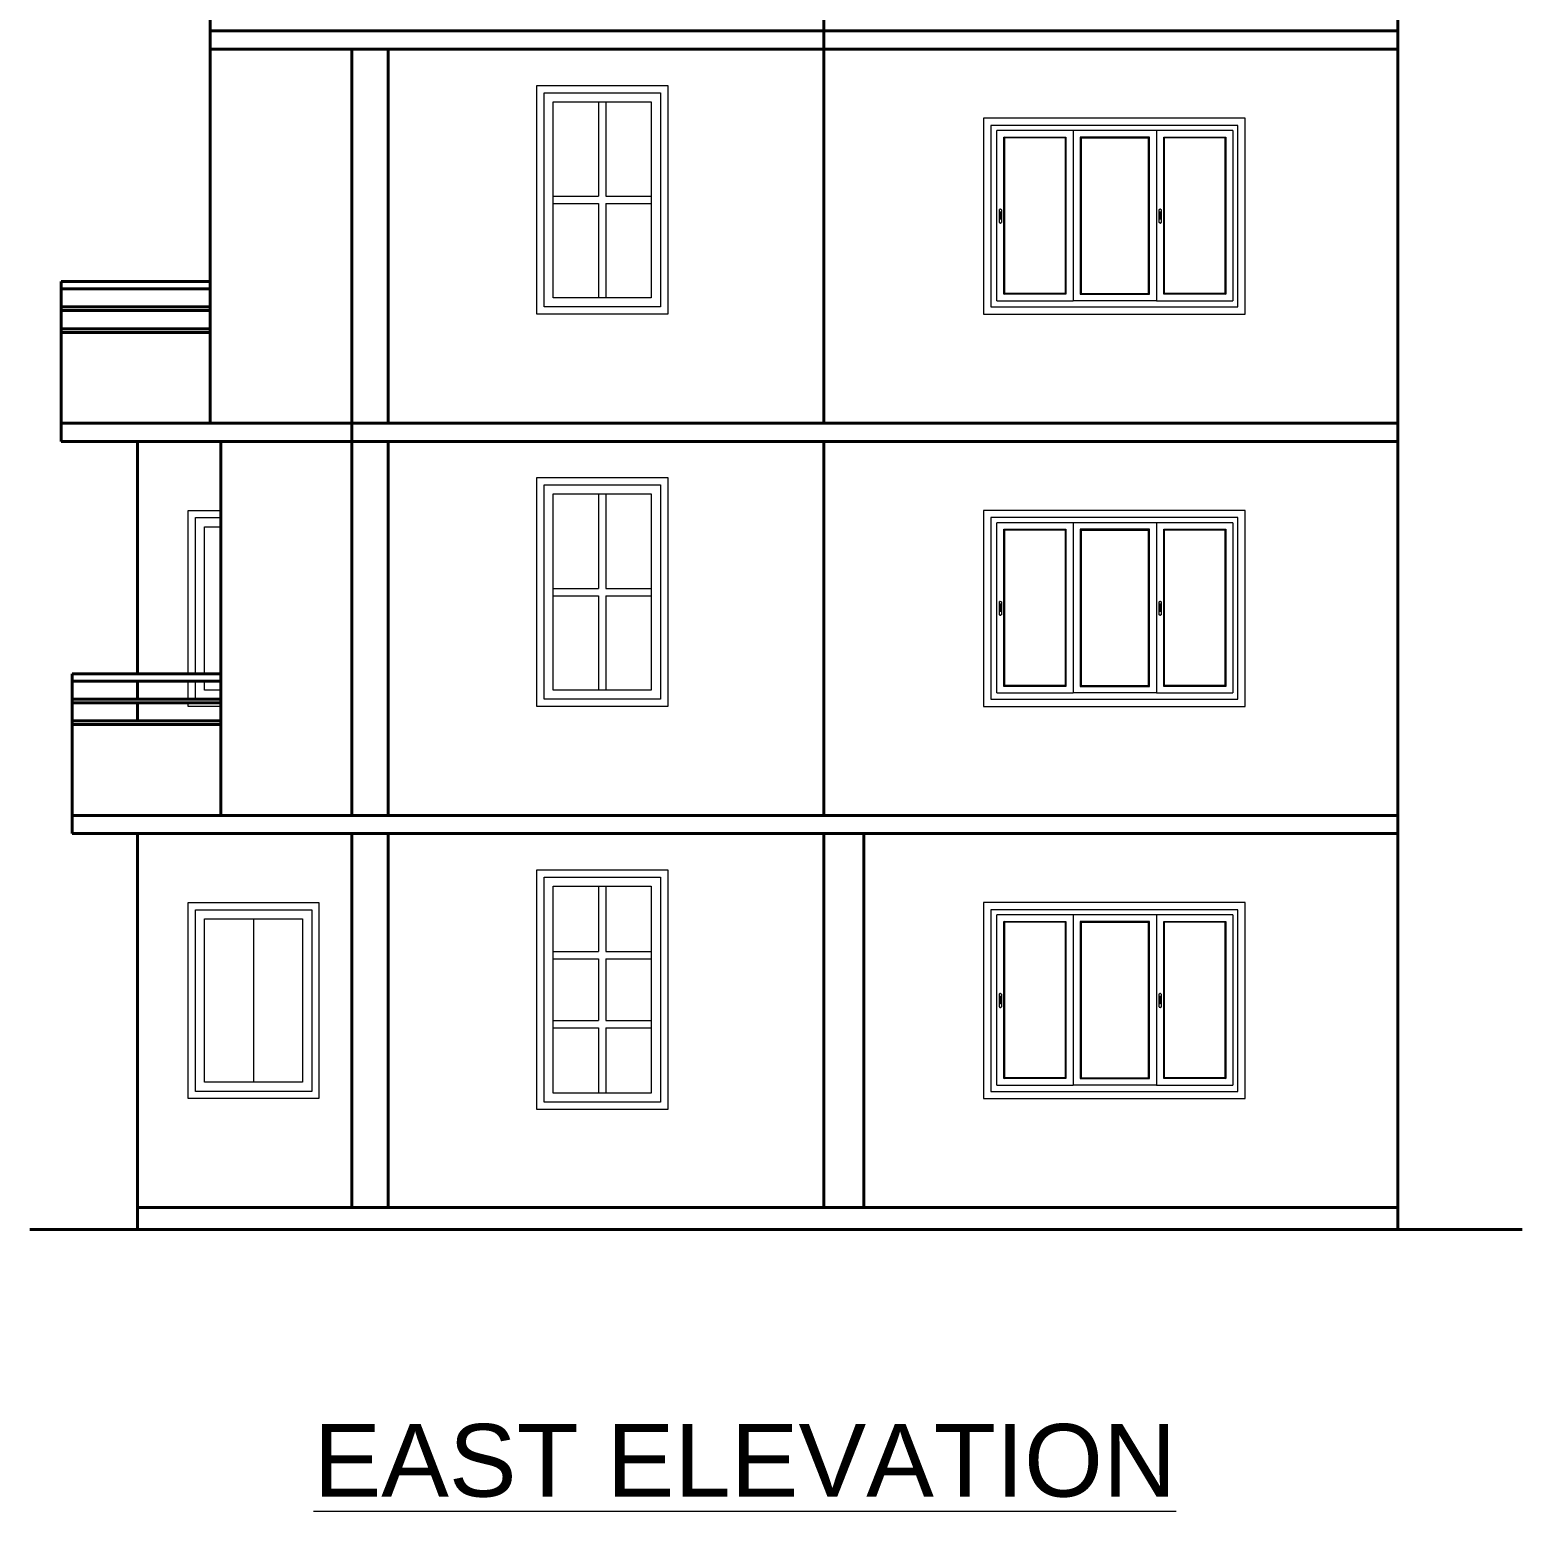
# Model space of a CAD drawing. Header units: inches. Extents: x 160056 to 168773, y -25300 to -22134.
# Drawn here: x 160918.7 to 161329.6, y -24393.3 to -23985.5 of the extents above; entities that cross this region are included whole.
import ezdxf

# ---------------------------------------------------------------- set-up
doc = ezdxf.new("R2010")
doc.units = ezdxf.units.IN
doc.header["$LTSCALE"] = 0.5
doc.header["$MEASUREMENT"] = 0
for name, color, linetype, lineweight in [('PARAPET', 50, 'Continuous', 13), ('Text-100.w', 254, 'Continuous', 9), ('wall', 1, 'Continuous', 40), ('window', 4, 'Continuous', 13)]:
    doc.layers.add(name, color=color, linetype=linetype, lineweight=lineweight)
doc.styles.add('arial', font='arial.ttf')

msp = doc.modelspace()

# ---------------------------------------------------------------- linework, layer by layer
at = {"layer": 'PARAPET'}
for p, q in [((161196.6, -24009.76), (161181.29, -24009.76)), ((161181.29, -24009.76), (161181.29, -24022.99)), ((161236.62, -24009.76), (161196.6, -24009.76)), ((161253.29, -24009.76), (161236.62, -24009.76)), ((161253.29, -24022.99), (161253.29, -24009.76)), ((161183.29, -24011.76), (161183.29, -24022.99)), ((161196.6, -24011.76), (161183.29, -24011.76)), ((161236.62, -24011.76), (161196.6, -24011.76)), ((161251.29, -24011.76), (161236.62, -24011.76)), ((161251.29, -24022.99), (161251.29, -24011.76)), ((161181.29, -24022.99), (161181.29, -24046.95)), ((161183.29, -24022.99), (161183.29, -24046.95)), ((161251.29, -24046.95), (161251.29, -24022.99)), ((161253.29, -24046.95), (161253.29, -24022.99)), ((161181.29, -24046.95), (161181.29, -24063.76)), ((161183.29, -24046.95), (161183.29, -24061.76)), ((161251.29, -24061.76), (161251.29, -24046.95)), ((161253.29, -24063.76), (161253.29, -24046.95)), ((161181.29, -24063.76), (161196.6, -24063.76)), ((161183.29, -24061.76), (161196.6, -24061.76)), ((161196.6, -24061.76), (161236.62, -24061.76)), ((161196.6, -24063.76), (161236.62, -24063.76)), ((161236.62, -24061.76), (161251.29, -24061.76)), ((161236.62, -24063.76), (161253.29, -24063.76)), ((161196.6, -24117.76), (161181.29, -24117.76)), ((161181.29, -24117.76), (161181.29, -24130.99)), ((161236.62, -24117.76), (161196.6, -24117.76)), ((161253.29, -24117.76), (161236.62, -24117.76)), ((161253.29, -24130.99), (161253.29, -24117.76)), ((161183.29, -24119.76), (161183.29, -24130.99)), ((161196.6, -24119.76), (161183.29, -24119.76)), ((161236.62, -24119.76), (161196.6, -24119.76)), ((161251.29, -24119.76), (161236.62, -24119.76)), ((161251.29, -24130.99), (161251.29, -24119.76)), ((161181.29, -24130.99), (161181.29, -24154.95)), ((161183.29, -24130.99), (161183.29, -24154.95)), ((161251.29, -24154.95), (161251.29, -24130.99)), ((161253.29, -24154.95), (161253.29, -24130.99)), ((161181.29, -24154.95), (161181.29, -24171.76)), ((161183.29, -24154.95), (161183.29, -24169.76)), ((161251.29, -24169.76), (161251.29, -24154.95)), ((161253.29, -24171.76), (161253.29, -24154.95)), ((161181.29, -24171.76), (161196.6, -24171.76)), ((161183.29, -24169.76), (161196.6, -24169.76)), ((161196.6, -24169.76), (161236.62, -24169.76)), ((161196.6, -24171.76), (161236.62, -24171.76)), ((161236.62, -24169.76), (161251.29, -24169.76)), ((161236.62, -24171.76), (161253.29, -24171.76)), ((161196.6, -24225.76), (161181.29, -24225.76)), ((161181.29, -24225.76), (161181.29, -24238.99)), ((161183.29, -24227.76), (161183.29, -24238.99)), ((161196.6, -24227.76), (161183.29, -24227.76)), ((161236.62, -24225.76), (161196.6, -24225.76)), ((161236.62, -24227.76), (161196.6, -24227.76)), ((161253.29, -24225.76), (161236.62, -24225.76)), ((161251.29, -24227.76), (161236.62, -24227.76)), ((161251.29, -24238.99), (161251.29, -24227.76)), ((161253.29, -24238.99), (161253.29, -24225.76)), ((161181.29, -24238.99), (161181.29, -24262.95)), ((161183.29, -24238.99), (161183.29, -24262.95)), ((161251.29, -24262.95), (161251.29, -24238.99)), ((161253.29, -24262.95), (161253.29, -24238.99)), ((161181.29, -24262.95), (161181.29, -24279.76)), ((161183.29, -24262.95), (161183.29, -24277.76)), ((161251.29, -24277.76), (161251.29, -24262.95)), ((161253.29, -24279.76), (161253.29, -24262.95)), ((161183.29, -24277.76), (161196.6, -24277.76)), ((161196.6, -24277.76), (161236.62, -24277.76)), ((161236.62, -24277.76), (161251.29, -24277.76)), ((161181.29, -24279.76), (161196.6, -24279.76)), ((161196.6, -24279.76), (161236.62, -24279.76)), ((161236.62, -24279.76), (161253.29, -24279.76))]:
    msp.add_line(p, q, dxfattribs=at)
at = {"layer": 'wall'}
for p, q in [((160968.29, -23946.76), (160968.29, -23990.76)), ((161137.29, -23990.76), (161137.29, -23949.76)), ((161295.29, -23946.76), (161295.29, -24315.76)), ((160968.29, -23985.76), (161295.29, -23985.76)), ((160968.29, -23990.76), (161295.29, -23990.76)), ((160968.29, -23990.76), (160968.29, -24093.76)), ((161007.29, -23990.76), (161007.29, -24098.76)), ((161017.29, -24093.76), (161017.29, -23990.76)), ((161137.29, -23990.76), (161137.29, -24093.76)), ((160927.29, -24098.76), (160927.29, -24054.76)), ((160927.29, -24054.76), (160968.29, -24054.76)), ((160927.29, -24056.76), (160968.29, -24056.76)), ((160927.29, -24061.76), (160968.29, -24061.76)), ((160927.29, -24062.76), (160968.29, -24062.76)), ((160927.29, -24067.76), (160968.29, -24067.76)), ((160927.29, -24068.76), (160968.29, -24068.76)), ((160927.29, -24093.76), (161295.29, -24093.76)), ((161007.29, -24201.76), (161007.29, -24094.76)), ((160927.29, -24098.76), (161295.29, -24098.76)), ((160948.29, -24098.76), (160948.29, -24162.76)), ((160971.29, -24098.76), (160971.29, -24201.76)), ((161017.29, -24201.76), (161017.29, -24098.76)), ((161137.29, -24098.76), (161137.29, -24201.76)), ((160930.29, -24206.76), (160930.29, -24162.76)), ((160930.29, -24162.76), (160971.29, -24162.76)), ((160930.29, -24164.76), (160971.29, -24164.76)), ((160948.29, -24164.76), (160948.29, -24169.76)), ((160930.29, -24169.76), (160971.29, -24169.76)), ((160930.29, -24170.76), (160971.29, -24170.76)), ((160948.29, -24170.76), (160948.29, -24175.76)), ((160930.29, -24175.76), (160971.29, -24175.76)), ((160930.29, -24176.76), (160971.29, -24176.76)), ((160930.29, -24201.76), (161295.29, -24201.76)), ((160930.29, -24206.76), (161295.29, -24206.76)), ((160948.29, -24315.76), (160948.29, -24206.76)), ((160948.29, -24206.76), (160948.29, -24315.76)), ((161007.29, -24309.76), (161007.29, -24206.76)), ((161017.29, -24206.76), (161017.29, -24309.76)), ((161137.29, -24206.76), (161137.29, -24309.76)), ((161148.29, -24206.76), (161148.29, -24309.76)), ((160948.29, -24309.76), (161295.29, -24309.76)), ((160948.29, -24309.76), (160948.29, -24315.76)), ((160918.68, -24315.76), (161329.56, -24315.76))]:
    msp.add_line(p, q, dxfattribs=at)
at = {"layer": 'window'}
for p, q in [((161058.29, -24000.76), (161094.29, -24000.76)), ((161058.29, -24063.76), (161058.29, -24000.76)), ((161060.29, -24002.76), (161092.29, -24002.76)), ((161060.29, -24061.76), (161060.29, -24002.76)), ((161092.29, -24002.76), (161092.29, -24061.76)), ((161094.29, -24000.76), (161094.29, -24063.76)), ((161062.79, -24059.26), (161062.79, -24005.26)), ((161062.79, -24005.26), (161089.79, -24005.26)), ((161075.29, -24005.26), (161075.29, -24031.26)), ((161077.29, -24005.26), (161077.29, -24031.26)), ((161089.79, -24005.26), (161089.79, -24059.26)), ((161184.9, -24022.99), (161184.9, -24013.16)), ((161196.6, -24013.16), (161184.9, -24013.16)), ((161186.87, -24022.99), (161186.87, -24014.96)), ((161186.87, -24014.96), (161196.6, -24014.96)), ((161187.11, -24015.18), (161186.87, -24014.96)), ((161187.11, -24022.99), (161187.11, -24015.18)), ((161196.6, -24015.18), (161187.11, -24015.18)), ((161236.62, -24013.16), (161196.6, -24013.16)), ((161196.6, -24014.96), (161203.94, -24014.96)), ((161203.69, -24015.18), (161196.6, -24015.18)), ((161203.69, -24015.18), (161203.94, -24014.96)), ((161203.69, -24015.18), (161203.69, -24022.99)), ((161203.94, -24014.96), (161203.94, -24022.99)), ((161205.9, -24013.16), (161205.9, -24022.99)), ((161226.94, -24014.96), (161207.87, -24014.96)), ((161207.87, -24014.96), (161207.87, -24022.99)), ((161208.11, -24015.18), (161207.87, -24014.96)), ((161208.11, -24015.18), (161208.11, -24022.99)), ((161208.11, -24015.18), (161226.69, -24015.18)), ((161226.69, -24015.18), (161226.94, -24014.96)), ((161226.69, -24022.99), (161226.69, -24015.18)), ((161226.94, -24022.99), (161226.94, -24014.96)), ((161228.9, -24013.16), (161228.9, -24022.99)), ((161230.87, -24022.99), (161230.87, -24014.96)), ((161230.87, -24014.96), (161236.62, -24014.96)), ((161231.11, -24015.18), (161230.87, -24014.96)), ((161231.11, -24022.99), (161231.11, -24015.18)), ((161236.62, -24015.18), (161231.11, -24015.18)), ((161249.9, -24013.16), (161236.62, -24013.16)), ((161236.62, -24014.96), (161247.94, -24014.96)), ((161247.69, -24015.18), (161236.62, -24015.18)), ((161247.69, -24015.18), (161247.94, -24014.96)), ((161247.69, -24015.18), (161247.69, -24022.99)), ((161247.94, -24014.96), (161247.94, -24022.99)), ((161249.9, -24013.16), (161249.9, -24022.99)), ((161184.9, -24046.95), (161184.9, -24022.99)), ((161186.87, -24046.95), (161186.87, -24022.99)), ((161187.11, -24046.95), (161187.11, -24022.99)), ((161203.69, -24022.99), (161203.69, -24046.95)), ((161203.94, -24022.99), (161203.94, -24046.95)), ((161205.9, -24022.99), (161205.9, -24046.95)), ((161207.87, -24022.99), (161207.87, -24046.95)), ((161208.11, -24022.99), (161208.11, -24046.95)), ((161226.69, -24046.95), (161226.69, -24022.99)), ((161226.94, -24046.95), (161226.94, -24022.99)), ((161228.9, -24022.99), (161228.9, -24046.95)), ((161230.87, -24046.95), (161230.87, -24022.99)), ((161231.11, -24046.95), (161231.11, -24022.99)), ((161247.69, -24022.99), (161247.69, -24046.95)), ((161247.94, -24022.99), (161247.94, -24046.95)), ((161249.9, -24022.99), (161249.9, -24046.95)), ((161062.79, -24031.26), (161075.29, -24031.26)), ((161077.29, -24031.26), (161089.79, -24031.26)), ((161062.79, -24033.26), (161075.29, -24033.26)), ((161075.29, -24033.26), (161075.29, -24059.26)), ((161077.29, -24033.26), (161077.29, -24059.26)), ((161077.29, -24033.26), (161089.79, -24033.26)), ((161185.63, -24035), (161185.64, -24034.97)), ((161185.63, -24035.03), (161185.64, -24034.97)), ((161185.63, -24035.03), (161185.63, -24035)), ((161185.63, -24038.43), (161185.63, -24035.03)), ((161185.64, -24034.97), (161185.66, -24034.93)), ((161185.66, -24034.93), (161185.68, -24034.9)), ((161185.71, -24034.88), (161185.68, -24034.9)), ((161185.74, -24034.86), (161185.71, -24034.88)), ((161185.73, -24035.71), (161185.72, -24035.73)), ((161185.72, -24035.73), (161185.72, -24035.75)), ((161185.72, -24035.75), (161185.72, -24037.46)), ((161185.74, -24035.68), (161185.73, -24035.71)), ((161185.74, -24034.86), (161185.78, -24034.84)), ((161185.75, -24035.66), (161185.74, -24035.68)), ((161185.77, -24035.65), (161185.75, -24035.66)), ((161185.79, -24035.63), (161185.77, -24035.65)), ((161185.82, -24034.82), (161185.78, -24034.84)), ((161185.82, -24035.62), (161185.79, -24035.63)), ((161185.86, -24034.82), (161185.82, -24034.82)), ((161185.84, -24035.61), (161185.82, -24035.62)), ((161185.87, -24035.61), (161185.84, -24035.61)), ((161185.9, -24034.81), (161185.86, -24034.82)), ((161185.9, -24035.6), (161185.87, -24035.61)), ((161185.94, -24034.82), (161185.9, -24034.81)), ((161185.93, -24035.61), (161185.9, -24035.6)), ((161185.96, -24035.61), (161185.93, -24035.61)), ((161185.94, -24034.82), (161185.98, -24034.82)), ((161185.98, -24035.62), (161185.96, -24035.61)), ((161185.98, -24034.82), (161186.02, -24034.84)), ((161186.01, -24035.63), (161185.98, -24035.62)), ((161186.03, -24035.65), (161186.01, -24035.63)), ((161186.02, -24034.84), (161186.06, -24034.86)), ((161186.05, -24035.66), (161186.03, -24035.65)), ((161186.06, -24035.68), (161186.05, -24035.66)), ((161186.06, -24034.86), (161186.09, -24034.88)), ((161186.07, -24035.71), (161186.06, -24035.68)), ((161186.08, -24035.73), (161186.07, -24035.71)), ((161186.08, -24035.75), (161186.08, -24035.73)), ((161186.08, -24037.46), (161186.08, -24035.75)), ((161186.09, -24034.88), (161186.12, -24034.9)), ((161186.14, -24034.93), (161186.12, -24034.9)), ((161186.16, -24034.97), (161186.14, -24034.93)), ((161186.17, -24035), (161186.16, -24034.97)), ((161186.17, -24035), (161186.17, -24035.03)), ((161186.17, -24035.03), (161186.17, -24038.43)), ((161229.63, -24035), (161229.64, -24034.97)), ((161229.63, -24035.03), (161229.64, -24034.97)), ((161229.63, -24035.03), (161229.63, -24035)), ((161229.63, -24038.43), (161229.63, -24035.03)), ((161229.64, -24034.97), (161229.66, -24034.93)), ((161229.66, -24034.93), (161229.68, -24034.9)), ((161229.71, -24034.88), (161229.68, -24034.9)), ((161229.74, -24034.86), (161229.71, -24034.88)), ((161229.73, -24035.71), (161229.72, -24035.73)), ((161229.72, -24035.73), (161229.72, -24035.75)), ((161229.72, -24035.75), (161229.72, -24037.46)), ((161229.74, -24035.68), (161229.73, -24035.71)), ((161229.74, -24034.86), (161229.78, -24034.84)), ((161229.75, -24035.66), (161229.74, -24035.68)), ((161229.77, -24035.65), (161229.75, -24035.66)), ((161229.79, -24035.63), (161229.77, -24035.65)), ((161229.82, -24034.82), (161229.78, -24034.84)), ((161229.82, -24035.62), (161229.79, -24035.63)), ((161229.86, -24034.82), (161229.82, -24034.82)), ((161229.84, -24035.61), (161229.82, -24035.62)), ((161229.87, -24035.61), (161229.84, -24035.61)), ((161229.9, -24034.81), (161229.86, -24034.82)), ((161229.9, -24035.6), (161229.87, -24035.61)), ((161229.94, -24034.82), (161229.9, -24034.81)), ((161229.93, -24035.61), (161229.9, -24035.6)), ((161229.96, -24035.61), (161229.93, -24035.61)), ((161229.94, -24034.82), (161229.98, -24034.82)), ((161229.98, -24035.62), (161229.96, -24035.61)), ((161229.98, -24034.82), (161230.02, -24034.84)), ((161230.01, -24035.63), (161229.98, -24035.62)), ((161230.03, -24035.65), (161230.01, -24035.63)), ((161230.02, -24034.84), (161230.06, -24034.86)), ((161230.05, -24035.66), (161230.03, -24035.65)), ((161230.06, -24035.68), (161230.05, -24035.66)), ((161230.06, -24034.86), (161230.09, -24034.88)), ((161230.07, -24035.71), (161230.06, -24035.68)), ((161230.08, -24035.73), (161230.07, -24035.71)), ((161230.08, -24035.75), (161230.08, -24035.73)), ((161230.08, -24037.46), (161230.08, -24035.75)), ((161230.09, -24034.88), (161230.12, -24034.9)), ((161230.14, -24034.93), (161230.12, -24034.9)), ((161230.16, -24034.97), (161230.14, -24034.93)), ((161230.17, -24035), (161230.16, -24034.97)), ((161230.17, -24035), (161230.17, -24035.03)), ((161230.17, -24035.03), (161230.17, -24038.43)), ((161185.63, -24038.46), (161185.63, -24038.43)), ((161185.64, -24038.49), (161185.63, -24038.46)), ((161185.64, -24038.49), (161185.66, -24038.53)), ((161185.66, -24038.53), (161185.68, -24038.56)), ((161185.68, -24038.56), (161185.71, -24038.58)), ((161185.74, -24038.6), (161185.71, -24038.58)), ((161185.72, -24037.48), (161185.72, -24037.46)), ((161185.73, -24037.51), (161185.72, -24037.48)), ((161185.74, -24037.53), (161185.73, -24037.51)), ((161185.75, -24037.55), (161185.74, -24037.53)), ((161185.78, -24038.62), (161185.74, -24038.6)), ((161185.77, -24037.56), (161185.75, -24037.55)), ((161185.79, -24037.58), (161185.77, -24037.56)), ((161185.78, -24038.62), (161185.82, -24038.64)), ((161185.82, -24037.59), (161185.79, -24037.58)), ((161185.84, -24037.6), (161185.82, -24037.59)), ((161185.86, -24038.64), (161185.82, -24038.64)), ((161185.87, -24037.61), (161185.84, -24037.6)), ((161185.9, -24038.65), (161185.86, -24038.64)), ((161185.9, -24037.61), (161185.87, -24037.61)), ((161185.93, -24037.61), (161185.9, -24037.61)), ((161185.9, -24038.65), (161185.94, -24038.64)), ((161185.96, -24037.6), (161185.93, -24037.61)), ((161185.94, -24038.64), (161185.98, -24038.64)), ((161185.98, -24037.59), (161185.96, -24037.6)), ((161186.01, -24037.58), (161185.98, -24037.59)), ((161186.02, -24038.62), (161185.98, -24038.64)), ((161186.03, -24037.56), (161186.01, -24037.58)), ((161186.06, -24038.6), (161186.02, -24038.62)), ((161186.05, -24037.55), (161186.03, -24037.56)), ((161186.06, -24037.53), (161186.05, -24037.55)), ((161186.07, -24037.51), (161186.06, -24037.53)), ((161186.06, -24038.6), (161186.09, -24038.58)), ((161186.08, -24037.48), (161186.07, -24037.51)), ((161186.08, -24037.46), (161186.08, -24037.48)), ((161186.09, -24038.58), (161186.12, -24038.56)), ((161186.12, -24038.56), (161186.14, -24038.53)), ((161186.16, -24038.49), (161186.14, -24038.53)), ((161186.17, -24038.43), (161186.16, -24038.49)), ((161186.17, -24038.46), (161186.16, -24038.49)), ((161186.17, -24038.46), (161186.17, -24038.43)), ((161229.63, -24038.46), (161229.63, -24038.43)), ((161229.64, -24038.49), (161229.63, -24038.46)), ((161229.64, -24038.49), (161229.66, -24038.53)), ((161229.66, -24038.53), (161229.68, -24038.56)), ((161229.68, -24038.56), (161229.71, -24038.58)), ((161229.74, -24038.6), (161229.71, -24038.58)), ((161229.72, -24037.48), (161229.72, -24037.46)), ((161229.73, -24037.51), (161229.72, -24037.48)), ((161229.74, -24037.53), (161229.73, -24037.51)), ((161229.75, -24037.55), (161229.74, -24037.53)), ((161229.78, -24038.62), (161229.74, -24038.6)), ((161229.77, -24037.56), (161229.75, -24037.55)), ((161229.79, -24037.58), (161229.77, -24037.56)), ((161229.78, -24038.62), (161229.82, -24038.64)), ((161229.82, -24037.59), (161229.79, -24037.58)), ((161229.84, -24037.6), (161229.82, -24037.59)), ((161229.86, -24038.64), (161229.82, -24038.64)), ((161229.87, -24037.61), (161229.84, -24037.6)), ((161229.9, -24038.65), (161229.86, -24038.64)), ((161229.9, -24037.61), (161229.87, -24037.61)), ((161229.93, -24037.61), (161229.9, -24037.61)), ((161229.9, -24038.65), (161229.94, -24038.64)), ((161229.96, -24037.6), (161229.93, -24037.61)), ((161229.94, -24038.64), (161229.98, -24038.64)), ((161229.98, -24037.59), (161229.96, -24037.6)), ((161230.01, -24037.58), (161229.98, -24037.59)), ((161230.02, -24038.62), (161229.98, -24038.64)), ((161230.03, -24037.56), (161230.01, -24037.58)), ((161230.06, -24038.6), (161230.02, -24038.62)), ((161230.05, -24037.55), (161230.03, -24037.56)), ((161230.06, -24037.53), (161230.05, -24037.55)), ((161230.07, -24037.51), (161230.06, -24037.53)), ((161230.06, -24038.6), (161230.09, -24038.58)), ((161230.08, -24037.48), (161230.07, -24037.51)), ((161230.08, -24037.46), (161230.08, -24037.48)), ((161230.09, -24038.58), (161230.12, -24038.56)), ((161230.12, -24038.56), (161230.14, -24038.53)), ((161230.16, -24038.49), (161230.14, -24038.53)), ((161230.17, -24038.43), (161230.16, -24038.49)), ((161230.17, -24038.46), (161230.16, -24038.49)), ((161230.17, -24038.46), (161230.17, -24038.43)), ((161184.9, -24060.05), (161184.9, -24046.95)), ((161186.87, -24058.25), (161186.87, -24046.95)), ((161187.11, -24058.02), (161187.11, -24046.95)), ((161203.69, -24046.95), (161203.69, -24058.02)), ((161203.94, -24046.95), (161203.94, -24058.25)), ((161205.9, -24046.95), (161205.9, -24060.05)), ((161207.87, -24046.95), (161207.87, -24058.25)), ((161208.11, -24046.95), (161208.11, -24058.02)), ((161226.69, -24058.02), (161226.69, -24046.95)), ((161226.94, -24058.25), (161226.94, -24046.95)), ((161228.9, -24046.95), (161228.9, -24060.05)), ((161230.87, -24058.25), (161230.87, -24046.95)), ((161231.11, -24058.02), (161231.11, -24046.95)), ((161247.69, -24046.95), (161247.69, -24058.02)), ((161247.94, -24046.95), (161247.94, -24058.25)), ((161249.9, -24046.95), (161249.9, -24060.05)), ((161089.79, -24059.26), (161062.79, -24059.26)), ((161184.9, -24060.05), (161196.6, -24060.05)), ((161186.87, -24058.25), (161187.11, -24058.02)), ((161196.6, -24058.25), (161186.87, -24058.25)), ((161196.6, -24058.02), (161187.11, -24058.02)), ((161203.69, -24058.02), (161196.6, -24058.02)), ((161203.94, -24058.25), (161196.6, -24058.25)), ((161196.6, -24060.05), (161205.9, -24060.05)), ((161203.69, -24058.02), (161203.94, -24058.25)), ((161228.9, -24060.05), (161205.9, -24060.05)), ((161208.11, -24058.02), (161207.87, -24058.25)), ((161207.87, -24058.25), (161226.94, -24058.25)), ((161208.11, -24058.02), (161226.69, -24058.02)), ((161226.94, -24058.25), (161226.69, -24058.02)), ((161228.9, -24060.05), (161236.62, -24060.05)), ((161230.87, -24058.25), (161231.11, -24058.02)), ((161236.62, -24058.25), (161230.87, -24058.25)), ((161236.62, -24058.02), (161231.11, -24058.02)), ((161247.69, -24058.02), (161236.62, -24058.02)), ((161247.94, -24058.25), (161236.62, -24058.25)), ((161236.62, -24060.05), (161249.9, -24060.05)), ((161247.69, -24058.02), (161247.94, -24058.25)), ((161094.29, -24063.76), (161058.29, -24063.76)), ((161092.29, -24061.76), (161060.29, -24061.76)), ((161058.29, -24108.76), (161094.29, -24108.76)), ((161058.29, -24171.76), (161058.29, -24108.76)), ((161094.29, -24108.76), (161094.29, -24171.76)), ((161060.29, -24110.76), (161092.29, -24110.76)), ((161060.29, -24169.76), (161060.29, -24110.76)), ((161062.79, -24167.26), (161062.79, -24113.26)), ((161062.79, -24113.26), (161089.79, -24113.26)), ((161075.29, -24113.26), (161075.29, -24139.26)), ((161077.29, -24113.26), (161077.29, -24139.26)), ((161089.79, -24113.26), (161089.79, -24167.26)), ((161092.29, -24110.76), (161092.29, -24169.76)), ((160962.29, -24117.76), (160971.29, -24117.76)), ((160962.29, -24162.76), (160962.29, -24117.76)), ((160964.29, -24119.76), (160971.29, -24119.76)), ((160964.29, -24162.76), (160964.29, -24119.76)), ((160966.79, -24162.76), (160966.79, -24122.26)), ((160966.79, -24122.26), (160971.29, -24122.26)), ((161184.9, -24130.99), (161184.9, -24121.16)), ((161196.6, -24121.16), (161184.9, -24121.16)), ((161236.62, -24121.16), (161196.6, -24121.16)), ((161205.9, -24121.16), (161205.9, -24130.99)), ((161228.9, -24121.16), (161228.9, -24130.99)), ((161249.9, -24121.16), (161236.62, -24121.16)), ((161249.9, -24121.16), (161249.9, -24130.99)), ((161186.87, -24130.99), (161186.87, -24122.96)), ((161186.87, -24122.96), (161196.6, -24122.96)), ((161187.11, -24123.18), (161186.87, -24122.96)), ((161187.11, -24130.99), (161187.11, -24123.18)), ((161196.6, -24123.18), (161187.11, -24123.18)), ((161196.6, -24122.96), (161203.94, -24122.96)), ((161203.69, -24123.18), (161196.6, -24123.18)), ((161203.69, -24123.18), (161203.94, -24122.96)), ((161203.69, -24123.18), (161203.69, -24130.99)), ((161203.94, -24122.96), (161203.94, -24130.99)), ((161226.94, -24122.96), (161207.87, -24122.96)), ((161207.87, -24122.96), (161207.87, -24130.99)), ((161208.11, -24123.18), (161207.87, -24122.96)), ((161208.11, -24123.18), (161208.11, -24130.99)), ((161208.11, -24123.18), (161226.69, -24123.18)), ((161226.69, -24123.18), (161226.94, -24122.96)), ((161226.69, -24130.99), (161226.69, -24123.18)), ((161226.94, -24130.99), (161226.94, -24122.96)), ((161230.87, -24130.99), (161230.87, -24122.96)), ((161230.87, -24122.96), (161236.62, -24122.96)), ((161231.11, -24123.18), (161230.87, -24122.96)), ((161231.11, -24130.99), (161231.11, -24123.18)), ((161236.62, -24123.18), (161231.11, -24123.18)), ((161236.62, -24122.96), (161247.94, -24122.96)), ((161247.69, -24123.18), (161236.62, -24123.18)), ((161247.69, -24123.18), (161247.94, -24122.96)), ((161247.69, -24123.18), (161247.69, -24130.99)), ((161247.94, -24122.96), (161247.94, -24130.99)), ((161184.9, -24154.95), (161184.9, -24130.99)), ((161186.87, -24154.95), (161186.87, -24130.99)), ((161187.11, -24154.95), (161187.11, -24130.99)), ((161203.69, -24130.99), (161203.69, -24154.95)), ((161203.94, -24130.99), (161203.94, -24154.95)), ((161205.9, -24130.99), (161205.9, -24154.95)), ((161207.87, -24130.99), (161207.87, -24154.95)), ((161208.11, -24130.99), (161208.11, -24154.95)), ((161226.69, -24154.95), (161226.69, -24130.99)), ((161226.94, -24154.95), (161226.94, -24130.99)), ((161228.9, -24130.99), (161228.9, -24154.95)), ((161230.87, -24154.95), (161230.87, -24130.99)), ((161231.11, -24154.95), (161231.11, -24130.99)), ((161247.69, -24130.99), (161247.69, -24154.95)), ((161247.94, -24130.99), (161247.94, -24154.95)), ((161249.9, -24130.99), (161249.9, -24154.95)), ((161062.79, -24139.26), (161075.29, -24139.26)), ((161062.79, -24141.26), (161075.29, -24141.26)), ((161075.29, -24141.26), (161075.29, -24167.26)), ((161077.29, -24139.26), (161089.79, -24139.26)), ((161077.29, -24141.26), (161077.29, -24167.26)), ((161077.29, -24141.26), (161089.79, -24141.26)), ((161185.63, -24143), (161185.64, -24142.97)), ((161185.63, -24143.03), (161185.64, -24142.97)), ((161185.63, -24143.03), (161185.63, -24143)), ((161185.63, -24146.43), (161185.63, -24143.03)), ((161185.64, -24142.97), (161185.66, -24142.93)), ((161185.66, -24142.93), (161185.68, -24142.9)), ((161185.71, -24142.88), (161185.68, -24142.9)), ((161185.74, -24142.86), (161185.71, -24142.88)), ((161185.74, -24142.86), (161185.78, -24142.84)), ((161185.82, -24142.82), (161185.78, -24142.84)), ((161185.86, -24142.82), (161185.82, -24142.82)), ((161185.9, -24142.81), (161185.86, -24142.82)), ((161185.94, -24142.82), (161185.9, -24142.81)), ((161185.94, -24142.82), (161185.98, -24142.82)), ((161185.98, -24142.82), (161186.02, -24142.84)), ((161186.02, -24142.84), (161186.06, -24142.86)), ((161186.06, -24142.86), (161186.09, -24142.88)), ((161186.09, -24142.88), (161186.12, -24142.9)), ((161186.14, -24142.93), (161186.12, -24142.9)), ((161186.16, -24142.97), (161186.14, -24142.93)), ((161186.17, -24143), (161186.16, -24142.97)), ((161186.17, -24143), (161186.17, -24143.03)), ((161186.17, -24143.03), (161186.17, -24146.43)), ((161229.63, -24143), (161229.64, -24142.97)), ((161229.63, -24143.03), (161229.64, -24142.97)), ((161229.63, -24143.03), (161229.63, -24143)), ((161229.63, -24146.43), (161229.63, -24143.03)), ((161229.64, -24142.97), (161229.66, -24142.93)), ((161229.66, -24142.93), (161229.68, -24142.9)), ((161229.71, -24142.88), (161229.68, -24142.9)), ((161229.74, -24142.86), (161229.71, -24142.88)), ((161229.74, -24142.86), (161229.78, -24142.84)), ((161229.82, -24142.82), (161229.78, -24142.84)), ((161229.86, -24142.82), (161229.82, -24142.82)), ((161229.9, -24142.81), (161229.86, -24142.82)), ((161229.94, -24142.82), (161229.9, -24142.81)), ((161229.94, -24142.82), (161229.98, -24142.82)), ((161229.98, -24142.82), (161230.02, -24142.84)), ((161230.02, -24142.84), (161230.06, -24142.86)), ((161230.06, -24142.86), (161230.09, -24142.88)), ((161230.09, -24142.88), (161230.12, -24142.9)), ((161230.14, -24142.93), (161230.12, -24142.9)), ((161230.16, -24142.97), (161230.14, -24142.93)), ((161230.17, -24143), (161230.16, -24142.97)), ((161230.17, -24143), (161230.17, -24143.03)), ((161230.17, -24143.03), (161230.17, -24146.43)), ((161185.63, -24146.46), (161185.63, -24146.43)), ((161185.64, -24146.49), (161185.63, -24146.46)), ((161185.64, -24146.49), (161185.66, -24146.53)), ((161185.66, -24146.53), (161185.68, -24146.56)), ((161185.68, -24146.56), (161185.71, -24146.58)), ((161185.74, -24146.6), (161185.71, -24146.58)), ((161185.73, -24143.71), (161185.72, -24143.73)), ((161185.72, -24143.73), (161185.72, -24143.75)), ((161185.72, -24143.75), (161185.72, -24145.46)), ((161185.72, -24145.48), (161185.72, -24145.46)), ((161185.73, -24145.51), (161185.72, -24145.48)), ((161185.74, -24143.68), (161185.73, -24143.71)), ((161185.74, -24145.53), (161185.73, -24145.51)), ((161185.75, -24143.66), (161185.74, -24143.68)), ((161185.75, -24145.55), (161185.74, -24145.53)), ((161185.78, -24146.62), (161185.74, -24146.6)), ((161185.77, -24143.65), (161185.75, -24143.66)), ((161185.77, -24145.56), (161185.75, -24145.55)), ((161185.79, -24143.63), (161185.77, -24143.65)), ((161185.79, -24145.58), (161185.77, -24145.56)), ((161185.78, -24146.62), (161185.82, -24146.64)), ((161185.82, -24143.62), (161185.79, -24143.63)), ((161185.82, -24145.59), (161185.79, -24145.58)), ((161185.84, -24143.61), (161185.82, -24143.62)), ((161185.84, -24145.6), (161185.82, -24145.59)), ((161185.86, -24146.64), (161185.82, -24146.64)), ((161185.87, -24143.61), (161185.84, -24143.61)), ((161185.87, -24145.61), (161185.84, -24145.6)), ((161185.9, -24146.65), (161185.86, -24146.64)), ((161185.9, -24143.6), (161185.87, -24143.61)), ((161185.9, -24145.61), (161185.87, -24145.61)), ((161185.93, -24143.61), (161185.9, -24143.6)), ((161185.93, -24145.61), (161185.9, -24145.61)), ((161185.9, -24146.65), (161185.94, -24146.64)), ((161185.96, -24143.61), (161185.93, -24143.61)), ((161185.96, -24145.6), (161185.93, -24145.61)), ((161185.94, -24146.64), (161185.98, -24146.64)), ((161185.98, -24143.62), (161185.96, -24143.61)), ((161185.98, -24145.59), (161185.96, -24145.6)), ((161186.01, -24143.63), (161185.98, -24143.62)), ((161186.01, -24145.58), (161185.98, -24145.59)), ((161186.02, -24146.62), (161185.98, -24146.64)), ((161186.03, -24143.65), (161186.01, -24143.63)), ((161186.03, -24145.56), (161186.01, -24145.58)), ((161186.06, -24146.6), (161186.02, -24146.62)), ((161186.05, -24143.66), (161186.03, -24143.65)), ((161186.05, -24145.55), (161186.03, -24145.56)), ((161186.06, -24143.68), (161186.05, -24143.66)), ((161186.06, -24145.53), (161186.05, -24145.55)), ((161186.07, -24143.71), (161186.06, -24143.68)), ((161186.07, -24145.51), (161186.06, -24145.53)), ((161186.06, -24146.6), (161186.09, -24146.58)), ((161186.08, -24143.73), (161186.07, -24143.71)), ((161186.08, -24145.48), (161186.07, -24145.51)), ((161186.08, -24143.75), (161186.08, -24143.73)), ((161186.08, -24145.46), (161186.08, -24143.75)), ((161186.08, -24145.46), (161186.08, -24145.48)), ((161186.09, -24146.58), (161186.12, -24146.56)), ((161186.12, -24146.56), (161186.14, -24146.53)), ((161186.16, -24146.49), (161186.14, -24146.53)), ((161186.17, -24146.43), (161186.16, -24146.49)), ((161186.17, -24146.46), (161186.16, -24146.49)), ((161186.17, -24146.46), (161186.17, -24146.43)), ((161229.63, -24146.46), (161229.63, -24146.43)), ((161229.64, -24146.49), (161229.63, -24146.46)), ((161229.64, -24146.49), (161229.66, -24146.53)), ((161229.66, -24146.53), (161229.68, -24146.56)), ((161229.68, -24146.56), (161229.71, -24146.58)), ((161229.74, -24146.6), (161229.71, -24146.58)), ((161229.73, -24143.71), (161229.72, -24143.73)), ((161229.72, -24143.73), (161229.72, -24143.75)), ((161229.72, -24143.75), (161229.72, -24145.46)), ((161229.72, -24145.48), (161229.72, -24145.46)), ((161229.73, -24145.51), (161229.72, -24145.48)), ((161229.74, -24143.68), (161229.73, -24143.71)), ((161229.74, -24145.53), (161229.73, -24145.51)), ((161229.75, -24143.66), (161229.74, -24143.68)), ((161229.75, -24145.55), (161229.74, -24145.53)), ((161229.78, -24146.62), (161229.74, -24146.6)), ((161229.77, -24143.65), (161229.75, -24143.66)), ((161229.77, -24145.56), (161229.75, -24145.55)), ((161229.79, -24143.63), (161229.77, -24143.65)), ((161229.79, -24145.58), (161229.77, -24145.56)), ((161229.78, -24146.62), (161229.82, -24146.64)), ((161229.82, -24143.62), (161229.79, -24143.63)), ((161229.82, -24145.59), (161229.79, -24145.58)), ((161229.84, -24143.61), (161229.82, -24143.62)), ((161229.84, -24145.6), (161229.82, -24145.59)), ((161229.86, -24146.64), (161229.82, -24146.64)), ((161229.87, -24143.61), (161229.84, -24143.61)), ((161229.87, -24145.61), (161229.84, -24145.6)), ((161229.9, -24146.65), (161229.86, -24146.64)), ((161229.9, -24143.6), (161229.87, -24143.61)), ((161229.9, -24145.61), (161229.87, -24145.61)), ((161229.93, -24143.61), (161229.9, -24143.6)), ((161229.93, -24145.61), (161229.9, -24145.61)), ((161229.9, -24146.65), (161229.94, -24146.64)), ((161229.96, -24143.61), (161229.93, -24143.61)), ((161229.96, -24145.6), (161229.93, -24145.61)), ((161229.94, -24146.64), (161229.98, -24146.64)), ((161229.98, -24143.62), (161229.96, -24143.61)), ((161229.98, -24145.59), (161229.96, -24145.6)), ((161230.01, -24143.63), (161229.98, -24143.62)), ((161230.01, -24145.58), (161229.98, -24145.59)), ((161230.02, -24146.62), (161229.98, -24146.64)), ((161230.03, -24143.65), (161230.01, -24143.63)), ((161230.03, -24145.56), (161230.01, -24145.58)), ((161230.06, -24146.6), (161230.02, -24146.62)), ((161230.05, -24143.66), (161230.03, -24143.65)), ((161230.05, -24145.55), (161230.03, -24145.56)), ((161230.06, -24143.68), (161230.05, -24143.66)), ((161230.06, -24145.53), (161230.05, -24145.55)), ((161230.07, -24143.71), (161230.06, -24143.68)), ((161230.07, -24145.51), (161230.06, -24145.53)), ((161230.06, -24146.6), (161230.09, -24146.58)), ((161230.08, -24143.73), (161230.07, -24143.71)), ((161230.08, -24145.48), (161230.07, -24145.51)), ((161230.08, -24143.75), (161230.08, -24143.73)), ((161230.08, -24145.46), (161230.08, -24143.75)), ((161230.08, -24145.46), (161230.08, -24145.48)), ((161230.09, -24146.58), (161230.12, -24146.56)), ((161230.12, -24146.56), (161230.14, -24146.53)), ((161230.16, -24146.49), (161230.14, -24146.53)), ((161230.17, -24146.43), (161230.16, -24146.49)), ((161230.17, -24146.46), (161230.16, -24146.49)), ((161230.17, -24146.46), (161230.17, -24146.43)), ((161184.9, -24168.05), (161184.9, -24154.95)), ((161186.87, -24166.25), (161186.87, -24154.95)), ((161187.11, -24166.02), (161187.11, -24154.95)), ((161203.69, -24154.95), (161203.69, -24166.02)), ((161203.94, -24154.95), (161203.94, -24166.25)), ((161205.9, -24154.95), (161205.9, -24168.05)), ((161207.87, -24154.95), (161207.87, -24166.25)), ((161208.11, -24154.95), (161208.11, -24166.02)), ((161226.69, -24166.02), (161226.69, -24154.95)), ((161226.94, -24166.25), (161226.94, -24154.95)), ((161228.9, -24154.95), (161228.9, -24168.05)), ((161230.87, -24166.25), (161230.87, -24154.95)), ((161231.11, -24166.02), (161231.11, -24154.95)), ((161247.69, -24154.95), (161247.69, -24166.02)), ((161247.94, -24154.95), (161247.94, -24166.25)), ((161249.9, -24154.95), (161249.9, -24168.05)), ((160962.29, -24169.76), (160962.29, -24164.76)), ((160964.29, -24169.76), (160964.29, -24164.76)), ((160966.79, -24167.26), (160966.79, -24164.76)), ((160971.29, -24167.26), (160966.79, -24167.26)), ((161089.79, -24167.26), (161062.79, -24167.26)), ((161186.87, -24166.25), (161187.11, -24166.02)), ((161196.6, -24166.25), (161186.87, -24166.25)), ((161196.6, -24166.02), (161187.11, -24166.02)), ((161203.69, -24166.02), (161196.6, -24166.02)), ((161203.94, -24166.25), (161196.6, -24166.25)), ((161203.69, -24166.02), (161203.94, -24166.25)), ((161208.11, -24166.02), (161207.87, -24166.25)), ((161207.87, -24166.25), (161226.94, -24166.25)), ((161208.11, -24166.02), (161226.69, -24166.02)), ((161226.94, -24166.25), (161226.69, -24166.02)), ((161230.87, -24166.25), (161231.11, -24166.02)), ((161236.62, -24166.25), (161230.87, -24166.25)), ((161236.62, -24166.02), (161231.11, -24166.02)), ((161247.69, -24166.02), (161236.62, -24166.02)), ((161247.94, -24166.25), (161236.62, -24166.25)), ((161247.69, -24166.02), (161247.94, -24166.25)), ((160962.29, -24171.76), (160962.29, -24170.76)), ((160971.29, -24171.76), (160962.29, -24171.76)), ((160971.29, -24169.76), (160964.29, -24169.76)), ((161094.29, -24171.76), (161058.29, -24171.76)), ((161092.29, -24169.76), (161060.29, -24169.76)), ((161184.9, -24168.05), (161196.6, -24168.05)), ((161196.6, -24168.05), (161205.9, -24168.05)), ((161228.9, -24168.05), (161205.9, -24168.05)), ((161228.9, -24168.05), (161236.62, -24168.05)), ((161236.62, -24168.05), (161249.9, -24168.05)), ((161058.29, -24216.76), (161094.29, -24216.76)), ((161058.29, -24282.76), (161058.29, -24216.76)), ((161094.29, -24216.76), (161094.29, -24282.76)), ((161060.29, -24218.76), (161092.29, -24218.76)), ((161060.29, -24280.76), (161060.29, -24218.76)), ((161092.29, -24218.76), (161092.29, -24280.76)), ((161062.79, -24278.26), (161062.79, -24221.26)), ((161062.79, -24221.26), (161089.79, -24221.26)), ((161075.29, -24221.26), (161075.29, -24239.26)), ((161077.29, -24221.26), (161077.29, -24239.26)), ((161089.79, -24221.26), (161089.79, -24278.26)), ((160962.29, -24225.76), (160998.29, -24225.76)), ((160962.29, -24279.76), (160962.29, -24225.76)), ((160964.29, -24227.76), (160996.29, -24227.76)), ((160964.29, -24277.76), (160964.29, -24227.76)), ((160996.29, -24227.76), (160996.29, -24277.76)), ((160998.29, -24225.76), (160998.29, -24279.76)), ((161184.9, -24238.99), (161184.9, -24229.16)), ((161196.6, -24229.16), (161184.9, -24229.16)), ((161236.62, -24229.16), (161196.6, -24229.16)), ((161205.9, -24229.16), (161205.9, -24238.99)), ((161228.9, -24229.16), (161228.9, -24238.99)), ((161249.9, -24229.16), (161236.62, -24229.16)), ((161249.9, -24229.16), (161249.9, -24238.99)), ((160966.79, -24275.26), (160966.79, -24230.26)), ((160966.79, -24230.26), (160993.79, -24230.26)), ((160980.29, -24230.26), (160980.29, -24275.26)), ((160993.79, -24230.26), (160993.79, -24275.26)), ((161186.87, -24238.99), (161186.87, -24230.96)), ((161186.87, -24230.96), (161196.6, -24230.96)), ((161187.11, -24231.18), (161186.87, -24230.96)), ((161187.11, -24238.99), (161187.11, -24231.18)), ((161196.6, -24231.18), (161187.11, -24231.18)), ((161196.6, -24230.96), (161203.94, -24230.96)), ((161203.69, -24231.18), (161196.6, -24231.18)), ((161203.69, -24231.18), (161203.94, -24230.96)), ((161203.69, -24231.18), (161203.69, -24238.99)), ((161203.94, -24230.96), (161203.94, -24238.99)), ((161226.94, -24230.96), (161207.87, -24230.96)), ((161207.87, -24230.96), (161207.87, -24238.99)), ((161208.11, -24231.18), (161207.87, -24230.96)), ((161208.11, -24231.18), (161208.11, -24238.99)), ((161208.11, -24231.18), (161226.69, -24231.18)), ((161226.69, -24231.18), (161226.94, -24230.96)), ((161226.69, -24238.99), (161226.69, -24231.18)), ((161226.94, -24238.99), (161226.94, -24230.96)), ((161230.87, -24238.99), (161230.87, -24230.96)), ((161230.87, -24230.96), (161236.62, -24230.96)), ((161231.11, -24231.18), (161230.87, -24230.96)), ((161231.11, -24238.99), (161231.11, -24231.18)), ((161236.62, -24231.18), (161231.11, -24231.18)), ((161236.62, -24230.96), (161247.94, -24230.96)), ((161247.69, -24231.18), (161236.62, -24231.18)), ((161247.69, -24231.18), (161247.94, -24230.96)), ((161247.69, -24231.18), (161247.69, -24238.99)), ((161247.94, -24230.96), (161247.94, -24238.99)), ((161062.79, -24239.26), (161075.29, -24239.26)), ((161062.79, -24241.26), (161075.29, -24241.26)), ((161075.29, -24241.26), (161075.29, -24258.26)), ((161077.29, -24239.26), (161089.79, -24239.26)), ((161077.29, -24241.26), (161077.29, -24258.26)), ((161077.29, -24241.26), (161089.79, -24241.26)), ((161184.9, -24262.95), (161184.9, -24238.99)), ((161186.87, -24262.95), (161186.87, -24238.99)), ((161187.11, -24262.95), (161187.11, -24238.99)), ((161203.69, -24238.99), (161203.69, -24262.95)), ((161203.94, -24238.99), (161203.94, -24262.95)), ((161205.9, -24238.99), (161205.9, -24262.95)), ((161207.87, -24238.99), (161207.87, -24262.95)), ((161208.11, -24238.99), (161208.11, -24262.95)), ((161226.69, -24262.95), (161226.69, -24238.99)), ((161226.94, -24262.95), (161226.94, -24238.99)), ((161228.9, -24238.99), (161228.9, -24262.95)), ((161230.87, -24262.95), (161230.87, -24238.99)), ((161231.11, -24262.95), (161231.11, -24238.99)), ((161247.69, -24238.99), (161247.69, -24262.95)), ((161247.94, -24238.99), (161247.94, -24262.95)), ((161249.9, -24238.99), (161249.9, -24262.95)), ((161185.63, -24251), (161185.64, -24250.97)), ((161185.63, -24251.03), (161185.64, -24250.97)), ((161185.63, -24251.03), (161185.63, -24251)), ((161185.63, -24254.43), (161185.63, -24251.03)), ((161185.64, -24250.97), (161185.66, -24250.93)), ((161185.66, -24250.93), (161185.68, -24250.9)), ((161185.71, -24250.88), (161185.68, -24250.9)), ((161185.74, -24250.86), (161185.71, -24250.88)), ((161185.73, -24251.71), (161185.72, -24251.73)), ((161185.72, -24251.73), (161185.72, -24251.75)), ((161185.72, -24251.75), (161185.72, -24253.46)), ((161185.72, -24253.48), (161185.72, -24253.46)), ((161185.73, -24253.51), (161185.72, -24253.48)), ((161185.74, -24251.68), (161185.73, -24251.71)), ((161185.74, -24253.53), (161185.73, -24253.51)), ((161185.74, -24250.86), (161185.78, -24250.84)), ((161185.75, -24251.66), (161185.74, -24251.68)), ((161185.75, -24253.55), (161185.74, -24253.53)), ((161185.77, -24251.65), (161185.75, -24251.66)), ((161185.77, -24253.56), (161185.75, -24253.55)), ((161185.79, -24251.63), (161185.77, -24251.65)), ((161185.79, -24253.58), (161185.77, -24253.56)), ((161185.82, -24250.82), (161185.78, -24250.84)), ((161185.82, -24251.62), (161185.79, -24251.63)), ((161185.82, -24253.59), (161185.79, -24253.58)), ((161185.86, -24250.82), (161185.82, -24250.82)), ((161185.84, -24251.61), (161185.82, -24251.62)), ((161185.84, -24253.6), (161185.82, -24253.59)), ((161185.87, -24251.61), (161185.84, -24251.61)), ((161185.87, -24253.61), (161185.84, -24253.6)), ((161185.9, -24250.81), (161185.86, -24250.82)), ((161185.9, -24251.6), (161185.87, -24251.61)), ((161185.9, -24253.61), (161185.87, -24253.61)), ((161185.94, -24250.82), (161185.9, -24250.81)), ((161185.93, -24251.61), (161185.9, -24251.6)), ((161185.93, -24253.61), (161185.9, -24253.61)), ((161185.96, -24251.61), (161185.93, -24251.61)), ((161185.96, -24253.6), (161185.93, -24253.61)), ((161185.94, -24250.82), (161185.98, -24250.82)), ((161185.98, -24251.62), (161185.96, -24251.61)), ((161185.98, -24253.59), (161185.96, -24253.6)), ((161185.98, -24250.82), (161186.02, -24250.84)), ((161186.01, -24251.63), (161185.98, -24251.62)), ((161186.01, -24253.58), (161185.98, -24253.59)), ((161186.03, -24251.65), (161186.01, -24251.63)), ((161186.03, -24253.56), (161186.01, -24253.58)), ((161186.02, -24250.84), (161186.06, -24250.86)), ((161186.05, -24251.66), (161186.03, -24251.65)), ((161186.05, -24253.55), (161186.03, -24253.56)), ((161186.06, -24251.68), (161186.05, -24251.66)), ((161186.06, -24253.53), (161186.05, -24253.55)), ((161186.06, -24250.86), (161186.09, -24250.88)), ((161186.07, -24251.71), (161186.06, -24251.68)), ((161186.07, -24253.51), (161186.06, -24253.53)), ((161186.08, -24251.73), (161186.07, -24251.71)), ((161186.08, -24253.48), (161186.07, -24253.51)), ((161186.08, -24251.75), (161186.08, -24251.73)), ((161186.08, -24253.46), (161186.08, -24251.75)), ((161186.08, -24253.46), (161186.08, -24253.48)), ((161186.09, -24250.88), (161186.12, -24250.9)), ((161186.14, -24250.93), (161186.12, -24250.9)), ((161186.16, -24250.97), (161186.14, -24250.93)), ((161186.17, -24251), (161186.16, -24250.97)), ((161186.17, -24251), (161186.17, -24251.03)), ((161186.17, -24251.03), (161186.17, -24254.43)), ((161229.63, -24251), (161229.64, -24250.97)), ((161229.63, -24251.03), (161229.64, -24250.97)), ((161229.63, -24251.03), (161229.63, -24251)), ((161229.63, -24254.43), (161229.63, -24251.03)), ((161229.64, -24250.97), (161229.66, -24250.93)), ((161229.66, -24250.93), (161229.68, -24250.9)), ((161229.71, -24250.88), (161229.68, -24250.9)), ((161229.74, -24250.86), (161229.71, -24250.88)), ((161229.73, -24251.71), (161229.72, -24251.73)), ((161229.72, -24251.73), (161229.72, -24251.75)), ((161229.72, -24251.75), (161229.72, -24253.46)), ((161229.72, -24253.48), (161229.72, -24253.46)), ((161229.73, -24253.51), (161229.72, -24253.48)), ((161229.74, -24251.68), (161229.73, -24251.71)), ((161229.74, -24253.53), (161229.73, -24253.51)), ((161229.74, -24250.86), (161229.78, -24250.84)), ((161229.75, -24251.66), (161229.74, -24251.68)), ((161229.75, -24253.55), (161229.74, -24253.53)), ((161229.77, -24251.65), (161229.75, -24251.66)), ((161229.77, -24253.56), (161229.75, -24253.55)), ((161229.79, -24251.63), (161229.77, -24251.65)), ((161229.79, -24253.58), (161229.77, -24253.56)), ((161229.82, -24250.82), (161229.78, -24250.84)), ((161229.82, -24251.62), (161229.79, -24251.63)), ((161229.82, -24253.59), (161229.79, -24253.58)), ((161229.86, -24250.82), (161229.82, -24250.82)), ((161229.84, -24251.61), (161229.82, -24251.62)), ((161229.84, -24253.6), (161229.82, -24253.59)), ((161229.87, -24251.61), (161229.84, -24251.61)), ((161229.87, -24253.61), (161229.84, -24253.6)), ((161229.9, -24250.81), (161229.86, -24250.82)), ((161229.9, -24251.6), (161229.87, -24251.61)), ((161229.9, -24253.61), (161229.87, -24253.61)), ((161229.94, -24250.82), (161229.9, -24250.81)), ((161229.93, -24251.61), (161229.9, -24251.6)), ((161229.93, -24253.61), (161229.9, -24253.61)), ((161229.96, -24251.61), (161229.93, -24251.61)), ((161229.96, -24253.6), (161229.93, -24253.61)), ((161229.94, -24250.82), (161229.98, -24250.82)), ((161229.98, -24251.62), (161229.96, -24251.61)), ((161229.98, -24253.59), (161229.96, -24253.6)), ((161229.98, -24250.82), (161230.02, -24250.84)), ((161230.01, -24251.63), (161229.98, -24251.62)), ((161230.01, -24253.58), (161229.98, -24253.59)), ((161230.03, -24251.65), (161230.01, -24251.63)), ((161230.03, -24253.56), (161230.01, -24253.58)), ((161230.02, -24250.84), (161230.06, -24250.86)), ((161230.05, -24251.66), (161230.03, -24251.65)), ((161230.05, -24253.55), (161230.03, -24253.56)), ((161230.06, -24251.68), (161230.05, -24251.66)), ((161230.06, -24253.53), (161230.05, -24253.55)), ((161230.06, -24250.86), (161230.09, -24250.88)), ((161230.07, -24251.71), (161230.06, -24251.68)), ((161230.07, -24253.51), (161230.06, -24253.53)), ((161230.08, -24251.73), (161230.07, -24251.71)), ((161230.08, -24253.48), (161230.07, -24253.51)), ((161230.08, -24251.75), (161230.08, -24251.73)), ((161230.08, -24253.46), (161230.08, -24251.75)), ((161230.08, -24253.46), (161230.08, -24253.48)), ((161230.09, -24250.88), (161230.12, -24250.9)), ((161230.14, -24250.93), (161230.12, -24250.9)), ((161230.16, -24250.97), (161230.14, -24250.93)), ((161230.17, -24251), (161230.16, -24250.97)), ((161230.17, -24251), (161230.17, -24251.03)), ((161230.17, -24251.03), (161230.17, -24254.43)), ((161185.63, -24254.46), (161185.63, -24254.43)), ((161185.64, -24254.49), (161185.63, -24254.46)), ((161185.64, -24254.49), (161185.66, -24254.53)), ((161185.66, -24254.53), (161185.68, -24254.56)), ((161185.68, -24254.56), (161185.71, -24254.58)), ((161185.74, -24254.6), (161185.71, -24254.58)), ((161185.78, -24254.62), (161185.74, -24254.6)), ((161185.78, -24254.62), (161185.82, -24254.64)), ((161185.86, -24254.64), (161185.82, -24254.64)), ((161185.9, -24254.65), (161185.86, -24254.64)), ((161185.9, -24254.65), (161185.94, -24254.64)), ((161185.94, -24254.64), (161185.98, -24254.64)), ((161186.02, -24254.62), (161185.98, -24254.64)), ((161186.06, -24254.6), (161186.02, -24254.62)), ((161186.06, -24254.6), (161186.09, -24254.58)), ((161186.09, -24254.58), (161186.12, -24254.56)), ((161186.12, -24254.56), (161186.14, -24254.53)), ((161186.16, -24254.49), (161186.14, -24254.53)), ((161186.17, -24254.43), (161186.16, -24254.49)), ((161186.17, -24254.46), (161186.16, -24254.49)), ((161186.17, -24254.46), (161186.17, -24254.43)), ((161229.63, -24254.46), (161229.63, -24254.43)), ((161229.64, -24254.49), (161229.63, -24254.46)), ((161229.64, -24254.49), (161229.66, -24254.53)), ((161229.66, -24254.53), (161229.68, -24254.56)), ((161229.68, -24254.56), (161229.71, -24254.58)), ((161229.74, -24254.6), (161229.71, -24254.58)), ((161229.78, -24254.62), (161229.74, -24254.6)), ((161229.78, -24254.62), (161229.82, -24254.64)), ((161229.86, -24254.64), (161229.82, -24254.64)), ((161229.9, -24254.65), (161229.86, -24254.64)), ((161229.9, -24254.65), (161229.94, -24254.64)), ((161229.94, -24254.64), (161229.98, -24254.64)), ((161230.02, -24254.62), (161229.98, -24254.64)), ((161230.06, -24254.6), (161230.02, -24254.62)), ((161230.06, -24254.6), (161230.09, -24254.58)), ((161230.09, -24254.58), (161230.12, -24254.56)), ((161230.12, -24254.56), (161230.14, -24254.53)), ((161230.16, -24254.49), (161230.14, -24254.53)), ((161230.17, -24254.43), (161230.16, -24254.49)), ((161230.17, -24254.46), (161230.16, -24254.49)), ((161230.17, -24254.46), (161230.17, -24254.43)), ((161062.79, -24258.26), (161075.29, -24258.26)), ((161062.79, -24260.26), (161075.29, -24260.26)), ((161075.29, -24260.26), (161075.29, -24278.26)), ((161077.29, -24258.26), (161089.79, -24258.26)), ((161077.29, -24260.26), (161077.29, -24278.26)), ((161077.29, -24260.26), (161089.79, -24260.26)), ((161184.9, -24276.05), (161184.9, -24262.95)), ((161186.87, -24274.25), (161186.87, -24262.95)), ((161187.11, -24274.02), (161187.11, -24262.95)), ((161203.69, -24262.95), (161203.69, -24274.02)), ((161203.94, -24262.95), (161203.94, -24274.25)), ((161205.9, -24262.95), (161205.9, -24276.05)), ((161207.87, -24262.95), (161207.87, -24274.25)), ((161208.11, -24262.95), (161208.11, -24274.02)), ((161226.69, -24274.02), (161226.69, -24262.95)), ((161226.94, -24274.25), (161226.94, -24262.95)), ((161228.9, -24262.95), (161228.9, -24276.05)), ((161230.87, -24274.25), (161230.87, -24262.95)), ((161231.11, -24274.02), (161231.11, -24262.95)), ((161247.69, -24262.95), (161247.69, -24274.02)), ((161247.94, -24262.95), (161247.94, -24274.25)), ((161249.9, -24262.95), (161249.9, -24276.05)), ((161186.87, -24274.25), (161187.11, -24274.02)), ((161196.6, -24274.25), (161186.87, -24274.25)), ((161196.6, -24274.02), (161187.11, -24274.02)), ((161203.69, -24274.02), (161196.6, -24274.02)), ((161203.94, -24274.25), (161196.6, -24274.25)), ((161203.69, -24274.02), (161203.94, -24274.25)), ((161208.11, -24274.02), (161207.87, -24274.25)), ((161207.87, -24274.25), (161226.94, -24274.25)), ((161208.11, -24274.02), (161226.69, -24274.02)), ((161226.94, -24274.25), (161226.69, -24274.02)), ((161230.87, -24274.25), (161231.11, -24274.02)), ((161236.62, -24274.25), (161230.87, -24274.25)), ((161236.62, -24274.02), (161231.11, -24274.02)), ((161247.69, -24274.02), (161236.62, -24274.02)), ((161247.94, -24274.25), (161236.62, -24274.25)), ((161247.69, -24274.02), (161247.94, -24274.25)), ((160996.29, -24277.76), (160964.29, -24277.76)), ((160993.79, -24275.26), (160966.79, -24275.26)), ((161089.79, -24278.26), (161062.79, -24278.26)), ((161184.9, -24276.05), (161196.6, -24276.05)), ((161196.6, -24276.05), (161205.9, -24276.05)), ((161228.9, -24276.05), (161205.9, -24276.05)), ((161228.9, -24276.05), (161236.62, -24276.05)), ((161236.62, -24276.05), (161249.9, -24276.05)), ((160998.29, -24279.76), (160962.29, -24279.76)), ((161094.29, -24282.76), (161058.29, -24282.76)), ((161092.29, -24280.76), (161060.29, -24280.76))]:
    msp.add_line(p, q, dxfattribs=at)

# ---------------------------------------------------------------- texts
at = {"layer": 'Text-100.w', "insert": (161115.55, -24369.35), "char_height": 20, "attachment_point": 2, "style": 'arial'}
msp.add_mtext_dynamic_manual_height_columns('{\\LEAST ELEVATION}', width=940.9712, gutter_width=100, heights=[0], dxfattribs=at)

doc.saveas('drawing.dxf')
